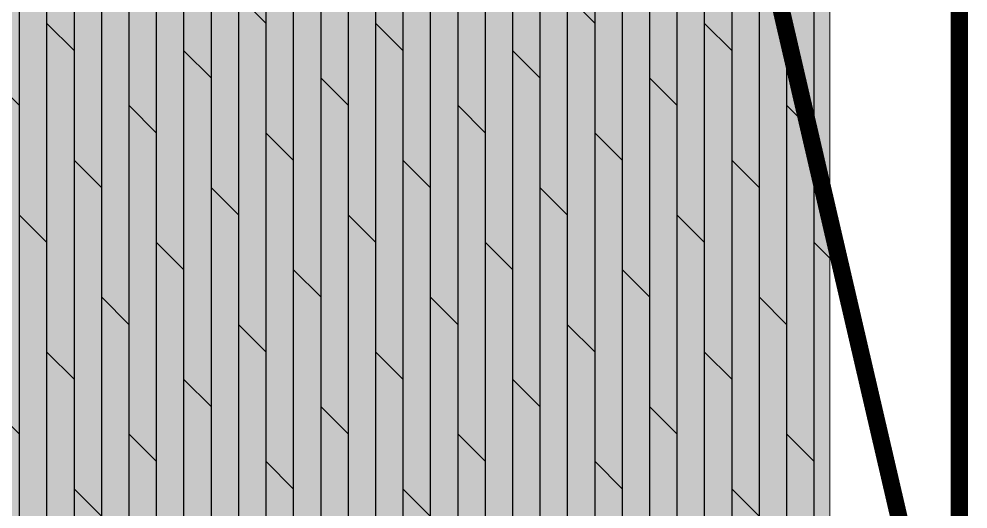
# Model space of a CAD drawing. Header units: millimetres. Extents: x -2842 to 18480, y -2414 to 14540.
# Drawn here: x 12671 to 14870, y -906 to 230 of the extents above; entities that cross this region are included whole.
import ezdxf

# ---------------------------------------------------------------- set-up
doc = ezdxf.new("R2010")
doc.units = ezdxf.units.MM
doc.header["$LTSCALE"] = 150
doc.linetypes.add('DASHED', pattern=[0.75, 0.5, -0.25])
doc.layers.add('ad-Secondary Roof', color=6, linetype='Continuous', true_color=0xff00ff)
doc.layers.add('ad-Verandah', color=7, linetype='Continuous', true_color=0xa57c52)

# ---------------------------------------------------------------- blocks, each defined once
blk = doc.blocks.new('zw$6CCD')
at = {"layer": 'ad-Verandah', "transparency": 33554534}
h = blk.add_hatch(color=256, dxfattribs=at)
h.dxf.hatch_style = 1
h.paths.add_polyline_path([(6195, -13620), (12120, -13620), (12120, -4745), (13640, -4745), (13640, -8875), (14550, -8875), (14550, -14850), (6195, -14850)])
at = {"layer": 'ad-Verandah', "transparency": 33554687}
h = blk.add_hatch(dxfattribs=at)
h.set_pattern_fill('DOLMIT', color=256, scale=10, angle=90)
h.set_pattern_definition([(90, (6195, -14830), (-63.5, 2e-14), []), (135, (6195, -14830), (-127, -127), [89.8026, -179.605])])
h.paths.add_polyline_path([(6195, -13620), (12120, -13620), (12120, -4745), (13640, -4745), (13640, -8875), (14550, -8875), (14550, -14850), (6195, -14850)])
at = {"layer": 'ad-Verandah', "lineweight": 9}
blk.add_lwpolyline([(6195, -13620), (12120, -13620), (12120, -4745), (13640, -4745), (13640, -8875), (14550, -8875), (14550, -14850), (6195, -14850)], close=True, dxfattribs=at)
blk = doc.blocks.new('A$Ca594aa6c')
at = {"layer": 'ad-Secondary Roof', "linetype": 'DASHED', "ltscale": 2, "const_width": 40}
for points in [[(14850, -8425), (14070.7, -11787.5), (14850, -15150)], [(12570, -8425), (10464.6, -11787.5), (12570, -15150), (14850, -15150), (14850, -8425)]]:
    blk.add_lwpolyline(points, close=True, dxfattribs=at)
blk = doc.blocks.new('1625W-Roof Plan')
at = {"rotation": 360}
blk.add_blockref('A$Ca594aa6c', (0, 13620), dxfattribs=at)

msp = doc.modelspace()

# ---------------------------------------------------------------- block references
at = {"layer": 'ad-Verandah'}
msp.add_blockref('zw$6CCD', (0, 13620), dxfattribs=at)

# ---------------------------------------------------------------- next in the draw order: block references
msp.add_blockref('1625W-Roof Plan', (0, 0))

doc.saveas('drawing.dxf')
